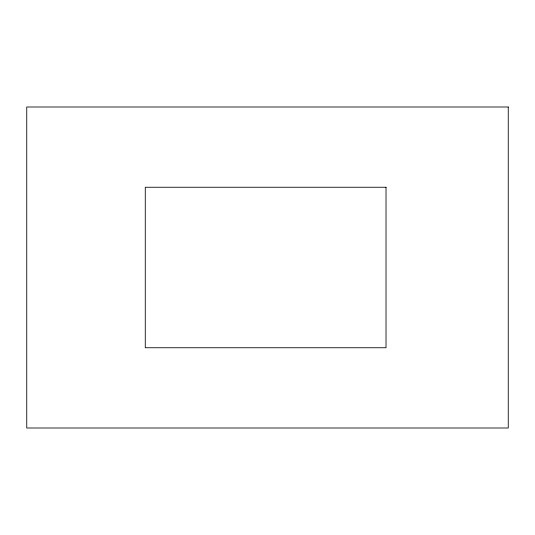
<?xml version="1.0" encoding="UTF-8"?>
<svg xmlns="http://www.w3.org/2000/svg" width="535" height="535" viewBox="0 0 535 535"><rect width="100%" height="100%" fill="white"/><g stroke="black" fill="none" stroke-linecap="round" stroke-linejoin="round"><path stroke-width="0.8" d="M508.25 107L26.75 107L26.75 428L508.25 428L508.25 107M386.023 187.25L145.273 187.25L145.273 347.75L386.023 347.75L386.023 187.25"/></g></svg>
